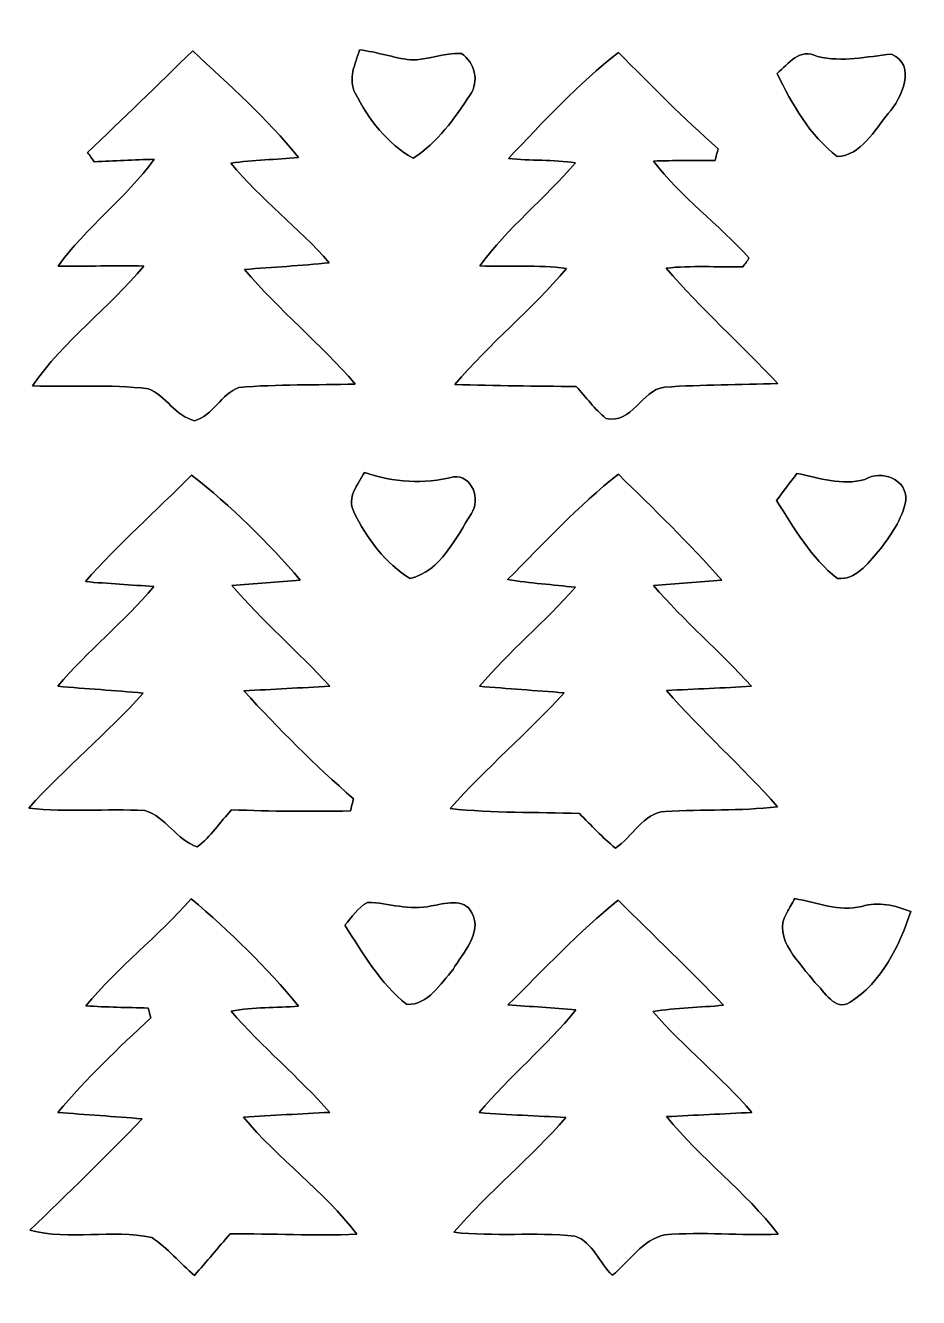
# Model space of a CAD drawing. Header units: centimetres. Extents: x -16.8 to 16.8, y -16.7 to 16.7.
# Drawn here: x -11.99 to -4.82, y -8.79 to 1.43 of the extents above; entities that cross this region are included whole.
import ezdxf

# ---------------------------------------------------------------- set-up
doc = ezdxf.new("R2010")
doc.units = ezdxf.units.CM
doc.header["$MEASUREMENT"] = 0
doc.layers.add('Layer 1', color=7, linetype='Continuous')

msp = doc.modelspace()

# ---------------------------------------------------------------- linework, layer by layer
at = {"layer": 'Layer 1', "color": 7}
for points, knots in [([(-16.77458, 16.66875), (-16.77458, 16.66875), (16.77458, 16.66875), (16.77458, 16.66875), (16.77458, 16.66875), (16.77458, 16.66875), (16.77458, -16.66875), (16.77458, -16.66875), (16.77458, -16.66875), (16.77458, -16.66875), (-16.77458, -16.66875), (-16.77458, -16.66875), (-16.77458, -16.66875), (-16.77458, -16.66875), (-16.77458, 16.66875), (-16.77458, 16.66875), (-16.77458, 16.66875), (-16.77458, 16.66875), (-16.77458, 16.66875), (-16.77458, 16.66875)], [0, 0, 0, 0, 0.16666667, 0.16666667, 0.16666667, 0.16666667, 0.33333333, 0.33333333, 0.33333333, 0.33333333, 0.5, 0.5, 0.5, 0.5, 0.66666667, 0.66666667, 0.66666667, 0.66666667, 1, 1, 1, 1]), ([(-16.24506, 15.71625), (-16.24577, 7.88458), (-16.24542, 0.05292), (-16.24542, -7.77875), (-16.24542, -7.77875), (-16.23801, -10.61014), (-16.26059, -13.44189), (-16.23413, -16.27293), (-16.23413, -16.27293), (-5.78379, -16.29198), (4.66619, -16.27329), (15.11653, -16.28211), (15.11653, -16.28211), (15.49224, -16.28281), (15.86865, -16.27858), (16.24436, -16.25494), (16.24436, -16.25494), (16.23942, -5.60176), (16.25953, 5.05213), (16.23448, 15.70531), (16.23448, 15.70531), (14.40356, 15.73071), (12.57265, 15.70919), (10.74208, 15.71625), (10.74208, 15.71625), (1.74625, 15.71625), (-7.24958, 15.7166), (-16.24506, 15.71625)], [0, 0, 0, 0, 0.125, 0.125, 0.125, 0.125, 0.25, 0.25, 0.25, 0.25, 0.375, 0.375, 0.375, 0.375, 0.5, 0.5, 0.5, 0.5, 0.625, 0.625, 0.625, 0.625, 0.75, 0.75, 0.75, 0.75, 1, 1, 1, 1]), ([(-11.49421, 0.41099), (-11.21128, 0.68157), (-10.93153, 0.95567), (-10.6493, 1.22696), (-10.6493, 1.22696), (-10.35614, 0.95356), (-10.05417, 0.68509), (-9.80158, 0.37253), (-9.80158, 0.37253), (-9.98149, 0.35348), (-10.16318, 0.35172), (-10.34274, 0.32561), (-10.34274, 0.32561), (-10.10497, 0.03387), (-9.79911, -0.19085), (-9.55322, -0.47413), (-9.55322, -0.47413), (-9.77971, -0.49671), (-10.00654, -0.51082), (-10.23338, -0.52776), (-10.23338, -0.52776), (-9.95962, -0.85513), (-9.62378, -1.12501), (-9.34473, -1.44851), (-9.34473, -1.44851), (-9.65623, -1.45768), (-9.96879, -1.44956), (-10.27959, -1.47496), (-10.27959, -1.47496), (-10.41929, -1.52576), (-10.48914, -1.70533), (-10.63696, -1.74237), (-10.63696, -1.74237), (-10.78689, -1.70639), (-10.86556, -1.54411), (-11.00596, -1.48555), (-11.00596, -1.48555), (-11.31499, -1.44921), (-11.62614, -1.47426), (-11.93624, -1.46262), (-11.93624, -1.46262), (-11.68929, -1.09679), (-11.32205, -0.83961), (-11.04406, -0.5013), (-11.04406, -0.5013), (-11.27266, -0.49142), (-11.50197, -0.50694), (-11.73092, -0.50059), (-11.73092, -0.50059), (-11.50585, -0.18733), (-11.18658, 0.0448), (-10.9601, 0.35736), (-10.9601, 0.35736), (-11.12061, 0.35243), (-11.28113, 0.34431), (-11.44094, 0.3369), (-11.44094, 0.3369), (-11.45434, 0.35525), (-11.4808, 0.39229), (-11.49421, 0.41099)], [0, 0, 0, 0, 0.0625, 0.0625, 0.0625, 0.0625, 0.125, 0.125, 0.125, 0.125, 0.1875, 0.1875, 0.1875, 0.1875, 0.25, 0.25, 0.25, 0.25, 0.3125, 0.3125, 0.3125, 0.3125, 0.375, 0.375, 0.375, 0.375, 0.4375, 0.4375, 0.4375, 0.4375, 0.5, 0.5, 0.5, 0.5, 0.5625, 0.5625, 0.5625, 0.5625, 0.625, 0.625, 0.625, 0.625, 0.6875, 0.6875, 0.6875, 0.6875, 0.75, 0.75, 0.75, 0.75, 0.8125, 0.8125, 0.8125, 0.8125, 0.875, 0.875, 0.875, 0.875, 1, 1, 1, 1]), ([(-9.30981, 1.23543), (-9.17187, 1.21991), (-9.03923, 1.17228), (-8.90164, 1.15464), (-8.90164, 1.15464), (-8.76371, 1.15429), (-8.63106, 1.21073), (-8.49277, 1.20685), (-8.49277, 1.20685), (-8.38518, 1.13524), (-8.34672, 0.98354), (-8.42222, 0.87418), (-8.42222, 0.87418), (-8.54639, 0.68474), (-8.68609, 0.49071), (-8.87871, 0.36513), (-8.87871, 0.36513), (-9.08614, 0.47978), (-9.23925, 0.68016), (-9.34508, 0.88829), (-9.34508, 0.88829), (-9.40506, 1.00259), (-9.34473, 1.12466), (-9.30981, 1.23543)], [0, 0, 0, 0, 0.14285714, 0.14285714, 0.14285714, 0.14285714, 0.28571429, 0.28571429, 0.28571429, 0.28571429, 0.42857143, 0.42857143, 0.42857143, 0.42857143, 0.57142857, 0.57142857, 0.57142857, 0.57142857, 0.71428571, 0.71428571, 0.71428571, 0.71428571, 1, 1, 1, 1]), ([(-5.95736, 1.04704), (-5.86493, 1.1236), (-5.77815, 1.25801), (-5.63174, 1.18216), (-5.63174, 1.18216), (-5.43384, 1.13489), (-5.23522, 1.18181), (-5.03767, 1.20121), (-5.03767, 1.20121), (-4.8327, 1.11372), (-4.95759, 0.84561), (-5.06377, 0.72496), (-5.06377, 0.72496), (-5.17137, 0.59337), (-5.28391, 0.38559), (-5.47335, 0.37924), (-5.47335, 0.37924), (-5.69701, 0.54928), (-5.83636, 0.79939), (-5.95736, 1.04704)], [0, 0, 0, 0, 0.16666667, 0.16666667, 0.16666667, 0.16666667, 0.33333333, 0.33333333, 0.33333333, 0.33333333, 0.5, 0.5, 0.5, 0.5, 0.66666667, 0.66666667, 0.66666667, 0.66666667, 1, 1, 1, 1]), ([(-8.11495, 0.36266), (-7.83414, 0.65899), (-7.55333, 0.96132), (-7.23194, 1.21426), (-7.23194, 1.21426), (-6.96736, 0.95462), (-6.71124, 0.6858), (-6.43149, 0.44203), (-6.43149, 0.44203), (-6.43749, 0.41839), (-6.44948, 0.37147), (-6.45548, 0.34784), (-6.45548, 0.34784), (-6.62093, 0.34431), (-6.78603, 0.35031), (-6.95078, 0.34184), (-6.95078, 0.34184), (-6.72536, 0.05327), (-6.42726, -0.16722), (-6.17996, -0.43603), (-6.17996, -0.43603), (-6.19301, -0.45367), (-6.21947, -0.4893), (-6.23253, -0.50694), (-6.23253, -0.50694), (-6.43819, -0.51012), (-6.64422, -0.49424), (-6.84883, -0.51788), (-6.84883, -0.51788), (-6.56625, -0.84208), (-6.24769, -1.13136), (-5.95207, -1.44357), (-5.95207, -1.44357), (-6.25546, -1.45486), (-6.55884, -1.45309), (-6.86153, -1.47285), (-6.86153, -1.47285), (-7.04991, -1.49895), (-7.11835, -1.77447), (-7.33213, -1.72403), (-7.33213, -1.72403), (-7.42209, -1.64924), (-7.49194, -1.55399), (-7.56991, -1.46791), (-7.56991, -1.46791), (-7.89481, -1.46473), (-8.21937, -1.46191), (-8.54393, -1.45239), (-8.54393, -1.45239), (-8.26664, -1.12183), (-7.92656, -0.84984), (-7.64752, -0.5207), (-7.64752, -0.5207), (-7.87788, -0.48719), (-8.11177, -0.50941), (-8.34319, -0.49848), (-8.34319, -0.49848), (-8.12094, -0.19403), (-7.82108, 0.04233), (-7.57696, 0.32808), (-7.57696, 0.32808), (-7.75511, 0.3556), (-7.93609, 0.34466), (-8.11495, 0.36266)], [0, 0, 0, 0, 0.05882353, 0.05882353, 0.05882353, 0.05882353, 0.11764706, 0.11764706, 0.11764706, 0.11764706, 0.17647059, 0.17647059, 0.17647059, 0.17647059, 0.23529412, 0.23529412, 0.23529412, 0.23529412, 0.29411765, 0.29411765, 0.29411765, 0.29411765, 0.35294118, 0.35294118, 0.35294118, 0.35294118, 0.41176471, 0.41176471, 0.41176471, 0.41176471, 0.47058824, 0.47058824, 0.47058824, 0.47058824, 0.52941176, 0.52941176, 0.52941176, 0.52941176, 0.58823529, 0.58823529, 0.58823529, 0.58823529, 0.64705882, 0.64705882, 0.64705882, 0.64705882, 0.70588235, 0.70588235, 0.70588235, 0.70588235, 0.76470588, 0.76470588, 0.76470588, 0.76470588, 0.82352941, 0.82352941, 0.82352941, 0.82352941, 0.88235294, 0.88235294, 0.88235294, 0.88235294, 1, 1, 1, 1]), ([(-5.7979, -2.16606), (-5.61904, -2.20239), (-5.4356, -2.2673), (-5.25251, -2.21474), (-5.25251, -2.21474), (-5.11598, -2.13431), (-4.91208, -2.21156), (-4.92337, -2.38054), (-4.92337, -2.38054), (-4.94947, -2.53647), (-5.05037, -2.67053), (-5.14456, -2.794), (-5.14456, -2.794), (-5.22887, -2.88925), (-5.32836, -3.02401), (-5.47299, -3.0099), (-5.47299, -3.0099), (-5.68501, -2.84374), (-5.81872, -2.60597), (-5.96124, -2.38337), (-5.96124, -2.38337), (-5.90726, -2.31034), (-5.85294, -2.23802), (-5.7979, -2.16606)], [0, 0, 0, 0, 0.14285714, 0.14285714, 0.14285714, 0.14285714, 0.28571429, 0.28571429, 0.28571429, 0.28571429, 0.42857143, 0.42857143, 0.42857143, 0.42857143, 0.57142857, 0.57142857, 0.57142857, 0.57142857, 0.71428571, 0.71428571, 0.71428571, 0.71428571, 1, 1, 1, 1]), ([(-11.51255, -3.03495), (-11.2462, -2.73332), (-10.94281, -2.46662), (-10.66094, -2.17981), (-10.66094, -2.17981), (-10.33992, -2.42746), (-10.05064, -2.71568), (-9.78606, -3.0226), (-9.78606, -3.0226), (-9.9695, -3.03706), (-10.15294, -3.05047), (-10.33639, -3.06493), (-10.33639, -3.06493), (-10.09227, -3.35245), (-9.80228, -3.59657), (-9.54864, -3.87526), (-9.54864, -3.87526), (-9.779, -3.88902), (-10.00901, -3.89819), (-10.23902, -3.91301), (-10.23902, -3.91301), (-9.96033, -4.21534), (-9.67034, -4.50921), (-9.35919, -4.77838), (-9.35919, -4.77838), (-9.36519, -4.80307), (-9.37754, -4.85246), (-9.38389, -4.87715), (-9.38389, -4.87715), (-9.70209, -4.8828), (-10.02065, -4.87998), (-10.33851, -4.86692), (-10.33851, -4.86692), (-10.42917, -4.96641), (-10.50466, -5.08353), (-10.61403, -5.16537), (-10.61403, -5.16537), (-10.78124, -5.11104), (-10.86661, -4.92337), (-11.03454, -4.87433), (-11.03454, -4.87433), (-11.34428, -4.85528), (-11.65719, -4.89162), (-11.96658, -4.85352), (-11.96658, -4.85352), (-11.67659, -4.53037), (-11.33722, -4.25485), (-11.04794, -3.93065), (-11.04794, -3.93065), (-11.27654, -3.90913), (-11.50585, -3.89643), (-11.73445, -3.87491), (-11.73445, -3.87491), (-11.49315, -3.59234), (-11.20316, -3.35703), (-10.96151, -3.07516), (-10.96151, -3.07516), (-11.14531, -3.0607), (-11.32911, -3.05118), (-11.51255, -3.03495)], [0, 0, 0, 0, 0.0625, 0.0625, 0.0625, 0.0625, 0.125, 0.125, 0.125, 0.125, 0.1875, 0.1875, 0.1875, 0.1875, 0.25, 0.25, 0.25, 0.25, 0.3125, 0.3125, 0.3125, 0.3125, 0.375, 0.375, 0.375, 0.375, 0.4375, 0.4375, 0.4375, 0.4375, 0.5, 0.5, 0.5, 0.5, 0.5625, 0.5625, 0.5625, 0.5625, 0.625, 0.625, 0.625, 0.625, 0.6875, 0.6875, 0.6875, 0.6875, 0.75, 0.75, 0.75, 0.75, 0.8125, 0.8125, 0.8125, 0.8125, 0.875, 0.875, 0.875, 0.875, 1, 1, 1, 1]), ([(-9.271, -2.15759), (-9.03781, -2.23767), (-8.79475, -2.25566), (-8.55486, -2.19322), (-8.55486, -2.19322), (-8.40669, -2.17593), (-8.33473, -2.37772), (-8.41234, -2.48673), (-8.41234, -2.48673), (-8.53369, -2.68252), (-8.6614, -2.95028), (-8.90341, -3.01096), (-8.90341, -3.01096), (-9.0999, -2.89137), (-9.25548, -2.68464), (-9.35567, -2.47403), (-9.35567, -2.47403), (-9.4167, -2.35973), (-9.3218, -2.2539), (-9.271, -2.15759)], [0, 0, 0, 0, 0.16666667, 0.16666667, 0.16666667, 0.16666667, 0.33333333, 0.33333333, 0.33333333, 0.33333333, 0.5, 0.5, 0.5, 0.5, 0.66666667, 0.66666667, 0.66666667, 0.66666667, 1, 1, 1, 1]), ([(-8.1213, -3.01801), (-7.83237, -2.72909), (-7.55297, -2.42605), (-7.23194, -2.17241), (-7.23194, -2.17241), (-6.94937, -2.45004), (-6.66362, -2.72556), (-6.40115, -3.02331), (-6.40115, -3.02331), (-6.58424, -3.03742), (-6.76698, -3.05047), (-6.94972, -3.06493), (-6.94972, -3.06493), (-6.7056, -3.3528), (-6.41491, -3.59657), (-6.16162, -3.87597), (-6.16162, -3.87597), (-6.38951, -3.88867), (-6.61705, -3.89784), (-6.84459, -3.90984), (-6.84459, -3.90984), (-6.56167, -4.23439), (-6.23852, -4.52085), (-5.95313, -4.84293), (-5.95313, -4.84293), (-6.25263, -4.87856), (-6.55461, -4.86445), (-6.85518, -4.87998), (-6.85518, -4.87998), (-7.03651, -4.89373), (-7.11553, -5.086), (-7.25593, -5.17454), (-7.25593, -5.17454), (-7.36, -5.09023), (-7.44996, -4.99145), (-7.54486, -4.89761), (-7.54486, -4.89761), (-7.89058, -4.88456), (-8.23807, -4.89585), (-8.58203, -4.8574), (-8.58203, -4.8574), (-8.29451, -4.53143), (-7.96008, -4.25062), (-7.66833, -3.92889), (-7.66833, -3.92889), (-7.89517, -3.90807), (-8.122, -3.89572), (-8.34813, -3.87491), (-8.34813, -3.87491), (-8.10683, -3.59481), (-7.82179, -3.35668), (-7.57661, -3.08046), (-7.57661, -3.08046), (-7.75864, -3.05929), (-7.94103, -3.04835), (-8.1213, -3.01801)], [0, 0, 0, 0, 0.06666667, 0.06666667, 0.06666667, 0.06666667, 0.13333333, 0.13333333, 0.13333333, 0.13333333, 0.2, 0.2, 0.2, 0.2, 0.26666667, 0.26666667, 0.26666667, 0.26666667, 0.33333333, 0.33333333, 0.33333333, 0.33333333, 0.4, 0.4, 0.4, 0.4, 0.46666667, 0.46666667, 0.46666667, 0.46666667, 0.53333333, 0.53333333, 0.53333333, 0.53333333, 0.6, 0.6, 0.6, 0.6, 0.66666667, 0.66666667, 0.66666667, 0.66666667, 0.73333333, 0.73333333, 0.73333333, 0.73333333, 0.8, 0.8, 0.8, 0.8, 0.86666667, 0.86666667, 0.86666667, 0.86666667, 1, 1, 1, 1]), ([(-10.66236, -5.58236), (-10.35226, -5.84623), (-10.05769, -6.13022), (-9.79946, -6.4456), (-9.79946, -6.4456), (-9.98044, -6.4576), (-10.16282, -6.45231), (-10.34168, -6.48476), (-10.34168, -6.48476), (-10.09403, -6.77192), (-9.79981, -7.01393), (-9.54864, -7.29756), (-9.54864, -7.29756), (-9.78041, -7.31097), (-10.01183, -7.32049), (-10.24326, -7.33601), (-10.24326, -7.33601), (-9.96421, -7.67221), (-9.59591, -7.92621), (-9.33274, -8.27617), (-9.33274, -8.27617), (-9.6714, -8.29204), (-10.01078, -8.26982), (-10.34979, -8.27405), (-10.34979, -8.27405), (-10.4454, -8.38482), (-10.53994, -8.49771), (-10.6366, -8.60778), (-10.6366, -8.60778), (-10.75267, -8.50794), (-10.8525, -8.38764), (-10.9795, -8.30263), (-10.9795, -8.30263), (-11.29983, -8.23419), (-11.6392, -8.32838), (-11.95846, -8.24442), (-11.95846, -8.24442), (-11.65401, -7.94985), (-11.34957, -7.65563), (-11.05606, -7.35013), (-11.05606, -7.35013), (-11.28219, -7.32966), (-11.50832, -7.31767), (-11.73409, -7.29756), (-11.73409, -7.29756), (-11.50267, -7.02733), (-11.24797, -6.77862), (-10.98585, -6.53909), (-10.98585, -6.53909), (-10.9915, -6.51933), (-11.00279, -6.47947), (-11.00843, -6.45971), (-11.00843, -6.45971), (-11.17529, -6.45548), (-11.34181, -6.45301), (-11.50832, -6.44243), (-11.50832, -6.44243), (-11.25185, -6.13163), (-10.92729, -5.88574), (-10.66236, -5.58236)], [0, 0, 0, 0, 0.0625, 0.0625, 0.0625, 0.0625, 0.125, 0.125, 0.125, 0.125, 0.1875, 0.1875, 0.1875, 0.1875, 0.25, 0.25, 0.25, 0.25, 0.3125, 0.3125, 0.3125, 0.3125, 0.375, 0.375, 0.375, 0.375, 0.4375, 0.4375, 0.4375, 0.4375, 0.5, 0.5, 0.5, 0.5, 0.5625, 0.5625, 0.5625, 0.5625, 0.625, 0.625, 0.625, 0.625, 0.6875, 0.6875, 0.6875, 0.6875, 0.75, 0.75, 0.75, 0.75, 0.8125, 0.8125, 0.8125, 0.8125, 0.875, 0.875, 0.875, 0.875, 1, 1, 1, 1]), ([(-9.24736, -5.61128), (-9.07627, -5.61375), (-8.90658, -5.68219), (-8.73513, -5.63986), (-8.73513, -5.63986), (-8.636, -5.62292), (-8.46773, -5.57036), (-8.40987, -5.69454), (-8.40987, -5.69454), (-8.31815, -5.85823), (-8.48325, -6.01662), (-8.5598, -6.14998), (-8.5598, -6.14998), (-8.65823, -6.26357), (-8.76124, -6.43714), (-8.93022, -6.43043), (-8.93022, -6.43043), (-9.14612, -6.26181), (-9.28158, -6.01945), (-9.42904, -5.79437), (-9.42904, -5.79437), (-9.37225, -5.73017), (-9.32356, -5.65467), (-9.24736, -5.61128)], [0, 0, 0, 0, 0.14285714, 0.14285714, 0.14285714, 0.14285714, 0.28571429, 0.28571429, 0.28571429, 0.28571429, 0.42857143, 0.42857143, 0.42857143, 0.42857143, 0.57142857, 0.57142857, 0.57142857, 0.57142857, 0.71428571, 0.71428571, 0.71428571, 0.71428571, 1, 1, 1, 1]), ([(-8.11812, -6.43431), (-7.82779, -6.14962), (-7.55191, -5.84659), (-7.2323, -5.59435), (-7.2323, -5.59435), (-6.95113, -5.87587), (-6.6615, -6.14892), (-6.38775, -6.43749), (-6.38775, -6.43749), (-6.57648, -6.45513), (-6.76628, -6.4576), (-6.9536, -6.48794), (-6.9536, -6.48794), (-6.70736, -6.7758), (-6.40574, -7.01005), (-6.15985, -7.29791), (-6.15985, -7.29791), (-6.38845, -7.31026), (-6.6167, -7.31979), (-6.84495, -7.33178), (-6.84495, -7.33178), (-6.56943, -7.66904), (-6.21312, -7.93186), (-5.94713, -8.27617), (-5.94713, -8.27617), (-6.25052, -8.29063), (-6.55532, -8.25394), (-6.858, -8.28146), (-6.858, -8.28146), (-7.04109, -8.32062), (-7.14163, -8.49736), (-7.28098, -8.60637), (-7.28098, -8.60637), (-7.38364, -8.50759), (-7.43656, -8.33967), (-7.58049, -8.29098), (-7.58049, -8.29098), (-7.90434, -8.25888), (-8.22995, -8.29663), (-8.55345, -8.26064), (-8.55345, -8.26064), (-8.27123, -7.93644), (-7.93503, -7.66374), (-7.65316, -7.33884), (-7.65316, -7.33884), (-7.88529, -7.32508), (-8.11742, -7.31908), (-8.34884, -7.30003), (-8.34884, -7.30003), (-8.10824, -7.00793), (-7.81156, -6.76804), (-7.57273, -6.47524), (-7.57273, -6.47524), (-7.75406, -6.45513), (-7.93679, -6.44948), (-8.11812, -6.43431)], [0, 0, 0, 0, 0.06666667, 0.06666667, 0.06666667, 0.06666667, 0.13333333, 0.13333333, 0.13333333, 0.13333333, 0.2, 0.2, 0.2, 0.2, 0.26666667, 0.26666667, 0.26666667, 0.26666667, 0.33333333, 0.33333333, 0.33333333, 0.33333333, 0.4, 0.4, 0.4, 0.4, 0.46666667, 0.46666667, 0.46666667, 0.46666667, 0.53333333, 0.53333333, 0.53333333, 0.53333333, 0.6, 0.6, 0.6, 0.6, 0.66666667, 0.66666667, 0.66666667, 0.66666667, 0.73333333, 0.73333333, 0.73333333, 0.73333333, 0.8, 0.8, 0.8, 0.8, 0.86666667, 0.86666667, 0.86666667, 0.86666667, 1, 1, 1, 1]), ([(-5.81448, -5.58024), (-5.63809, -5.61375), (-5.45924, -5.68678), (-5.2772, -5.64409), (-5.2772, -5.64409), (-5.14244, -5.60105), (-5.00874, -5.63633), (-4.88315, -5.68431), (-4.88315, -5.68431), (-4.97523, -5.96053), (-5.11493, -6.25263), (-5.37034, -6.41244), (-5.37034, -6.41244), (-5.49522, -6.49287), (-5.57459, -6.32284), (-5.65503, -6.25475), (-5.65503, -6.25475), (-5.75839, -6.10623), (-6.00534, -5.8988), (-5.87869, -5.69383), (-5.87869, -5.69383), (-5.85858, -5.65503), (-5.83636, -5.61763), (-5.81448, -5.58024)], [0, 0, 0, 0, 0.14285714, 0.14285714, 0.14285714, 0.14285714, 0.28571429, 0.28571429, 0.28571429, 0.28571429, 0.42857143, 0.42857143, 0.42857143, 0.42857143, 0.57142857, 0.57142857, 0.57142857, 0.57142857, 0.71428571, 0.71428571, 0.71428571, 0.71428571, 1, 1, 1, 1])]:
    msp.add_open_spline(points, degree=3, knots=knots, dxfattribs=at)
at = {"layer": 'Layer 1', "color": 252}
for points, knots in [([(-16.24506, 15.71625), (-7.24958, 15.7166), (1.74625, 15.71625), (10.74208, 15.71625), (10.74208, 15.71625), (12.57265, 15.70919), (14.40356, 15.73071), (16.23448, 15.70531), (16.23448, 15.70531), (16.25953, 5.05213), (16.23942, -5.60176), (16.24436, -16.25494), (16.24436, -16.25494), (15.86865, -16.27858), (15.49224, -16.28281), (15.11653, -16.28211), (15.11653, -16.28211), (4.66619, -16.27329), (-5.78379, -16.29198), (-16.23413, -16.27293), (-16.23413, -16.27293), (-16.26059, -13.44189), (-16.23801, -10.61014), (-16.24542, -7.77875), (-16.24542, -7.77875), (-16.24542, 0.05292), (-16.24577, 7.88458), (-16.24506, 15.71625), (-16.24506, 15.71625), (-16.24506, 15.71625), (-16.24506, 15.71625), (-16.24506, 15.71625)], [0, 0, 0, 0, 0.11111111, 0.11111111, 0.11111111, 0.11111111, 0.22222222, 0.22222222, 0.22222222, 0.22222222, 0.33333333, 0.33333333, 0.33333333, 0.33333333, 0.44444444, 0.44444444, 0.44444444, 0.44444444, 0.55555556, 0.55555556, 0.55555556, 0.55555556, 0.66666667, 0.66666667, 0.66666667, 0.66666667, 0.77777778, 0.77777778, 0.77777778, 0.77777778, 1, 1, 1, 1]), ([(-11.49421, 0.41099), (-11.4808, 0.39229), (-11.45434, 0.35525), (-11.44094, 0.3369), (-11.44094, 0.3369), (-11.28113, 0.34431), (-11.12061, 0.35243), (-10.9601, 0.35736), (-10.9601, 0.35736), (-11.18658, 0.0448), (-11.50585, -0.18733), (-11.73092, -0.50059), (-11.73092, -0.50059), (-11.50197, -0.50694), (-11.27266, -0.49142), (-11.04406, -0.5013), (-11.04406, -0.5013), (-11.32205, -0.83961), (-11.68929, -1.09679), (-11.93624, -1.46262), (-11.93624, -1.46262), (-11.62614, -1.47426), (-11.31499, -1.44921), (-11.00596, -1.48555), (-11.00596, -1.48555), (-10.86556, -1.54411), (-10.78689, -1.70639), (-10.63696, -1.74237), (-10.63696, -1.74237), (-10.48914, -1.70533), (-10.41929, -1.52576), (-10.27959, -1.47496), (-10.27959, -1.47496), (-9.96879, -1.44956), (-9.65623, -1.45768), (-9.34473, -1.44851), (-9.34473, -1.44851), (-9.62378, -1.12501), (-9.95962, -0.85513), (-10.23338, -0.52776), (-10.23338, -0.52776), (-10.00654, -0.51082), (-9.77971, -0.49671), (-9.55322, -0.47413), (-9.55322, -0.47413), (-9.79911, -0.19085), (-10.10497, 0.03387), (-10.34274, 0.32561), (-10.34274, 0.32561), (-10.16318, 0.35172), (-9.98149, 0.35348), (-9.80158, 0.37253), (-9.80158, 0.37253), (-10.05417, 0.68509), (-10.35614, 0.95356), (-10.6493, 1.22696), (-10.6493, 1.22696), (-10.93153, 0.95567), (-11.21128, 0.68157), (-11.49421, 0.41099), (-11.49421, 0.41099), (-11.49421, 0.41099), (-11.49421, 0.41099), (-11.49421, 0.41099)], [0, 0, 0, 0, 0.05882353, 0.05882353, 0.05882353, 0.05882353, 0.11764706, 0.11764706, 0.11764706, 0.11764706, 0.17647059, 0.17647059, 0.17647059, 0.17647059, 0.23529412, 0.23529412, 0.23529412, 0.23529412, 0.29411765, 0.29411765, 0.29411765, 0.29411765, 0.35294118, 0.35294118, 0.35294118, 0.35294118, 0.41176471, 0.41176471, 0.41176471, 0.41176471, 0.47058824, 0.47058824, 0.47058824, 0.47058824, 0.52941176, 0.52941176, 0.52941176, 0.52941176, 0.58823529, 0.58823529, 0.58823529, 0.58823529, 0.64705882, 0.64705882, 0.64705882, 0.64705882, 0.70588235, 0.70588235, 0.70588235, 0.70588235, 0.76470588, 0.76470588, 0.76470588, 0.76470588, 0.82352941, 0.82352941, 0.82352941, 0.82352941, 0.88235294, 0.88235294, 0.88235294, 0.88235294, 1, 1, 1, 1]), ([(-9.30981, 1.23543), (-9.34473, 1.12466), (-9.40506, 1.00259), (-9.34508, 0.88829), (-9.34508, 0.88829), (-9.23925, 0.68016), (-9.08614, 0.47978), (-8.87871, 0.36513), (-8.87871, 0.36513), (-8.68609, 0.49071), (-8.54639, 0.68474), (-8.42222, 0.87418), (-8.42222, 0.87418), (-8.34672, 0.98354), (-8.38518, 1.13524), (-8.49277, 1.20685), (-8.49277, 1.20685), (-8.63106, 1.21073), (-8.76371, 1.15429), (-8.90164, 1.15464), (-8.90164, 1.15464), (-9.03923, 1.17228), (-9.17187, 1.21991), (-9.30981, 1.23543), (-9.30981, 1.23543), (-9.30981, 1.23543), (-9.30981, 1.23543), (-9.30981, 1.23543)], [0, 0, 0, 0, 0.125, 0.125, 0.125, 0.125, 0.25, 0.25, 0.25, 0.25, 0.375, 0.375, 0.375, 0.375, 0.5, 0.5, 0.5, 0.5, 0.625, 0.625, 0.625, 0.625, 0.75, 0.75, 0.75, 0.75, 1, 1, 1, 1]), ([(-5.95736, 1.04704), (-5.83636, 0.79939), (-5.69701, 0.54928), (-5.47335, 0.37924), (-5.47335, 0.37924), (-5.28391, 0.38559), (-5.17137, 0.59337), (-5.06377, 0.72496), (-5.06377, 0.72496), (-4.95759, 0.84561), (-4.8327, 1.11372), (-5.03767, 1.20121), (-5.03767, 1.20121), (-5.23522, 1.18181), (-5.43384, 1.13489), (-5.63174, 1.18216), (-5.63174, 1.18216), (-5.77815, 1.25801), (-5.86493, 1.1236), (-5.95736, 1.04704), (-5.95736, 1.04704), (-5.95736, 1.04704), (-5.95736, 1.04704), (-5.95736, 1.04704)], [0, 0, 0, 0, 0.14285714, 0.14285714, 0.14285714, 0.14285714, 0.28571429, 0.28571429, 0.28571429, 0.28571429, 0.42857143, 0.42857143, 0.42857143, 0.42857143, 0.57142857, 0.57142857, 0.57142857, 0.57142857, 0.71428571, 0.71428571, 0.71428571, 0.71428571, 1, 1, 1, 1]), ([(-8.11495, 0.36266), (-7.93609, 0.34466), (-7.75511, 0.3556), (-7.57696, 0.32808), (-7.57696, 0.32808), (-7.82108, 0.04233), (-8.12094, -0.19403), (-8.34319, -0.49848), (-8.34319, -0.49848), (-8.11177, -0.50941), (-7.87788, -0.48719), (-7.64752, -0.5207), (-7.64752, -0.5207), (-7.92656, -0.84984), (-8.26664, -1.12183), (-8.54393, -1.45239), (-8.54393, -1.45239), (-8.21937, -1.46191), (-7.89481, -1.46473), (-7.56991, -1.46791), (-7.56991, -1.46791), (-7.49194, -1.55399), (-7.42209, -1.64924), (-7.33213, -1.72403), (-7.33213, -1.72403), (-7.11835, -1.77447), (-7.04991, -1.49895), (-6.86153, -1.47285), (-6.86153, -1.47285), (-6.55884, -1.45309), (-6.25546, -1.45486), (-5.95207, -1.44357), (-5.95207, -1.44357), (-6.24769, -1.13136), (-6.56625, -0.84208), (-6.84883, -0.51788), (-6.84883, -0.51788), (-6.64422, -0.49424), (-6.43819, -0.51012), (-6.23253, -0.50694), (-6.23253, -0.50694), (-6.21947, -0.4893), (-6.19301, -0.45367), (-6.17996, -0.43603), (-6.17996, -0.43603), (-6.42726, -0.16722), (-6.72536, 0.05327), (-6.95078, 0.34184), (-6.95078, 0.34184), (-6.78603, 0.35031), (-6.62093, 0.34431), (-6.45548, 0.34784), (-6.45548, 0.34784), (-6.44948, 0.37147), (-6.43749, 0.41839), (-6.43149, 0.44203), (-6.43149, 0.44203), (-6.71124, 0.6858), (-6.96736, 0.95462), (-7.23194, 1.21426), (-7.23194, 1.21426), (-7.55333, 0.96132), (-7.83414, 0.65899), (-8.11495, 0.36266), (-8.11495, 0.36266), (-8.11495, 0.36266), (-8.11495, 0.36266), (-8.11495, 0.36266)], [0, 0, 0, 0, 0.05555556, 0.05555556, 0.05555556, 0.05555556, 0.11111111, 0.11111111, 0.11111111, 0.11111111, 0.16666667, 0.16666667, 0.16666667, 0.16666667, 0.22222222, 0.22222222, 0.22222222, 0.22222222, 0.27777778, 0.27777778, 0.27777778, 0.27777778, 0.33333333, 0.33333333, 0.33333333, 0.33333333, 0.38888889, 0.38888889, 0.38888889, 0.38888889, 0.44444444, 0.44444444, 0.44444444, 0.44444444, 0.5, 0.5, 0.5, 0.5, 0.55555556, 0.55555556, 0.55555556, 0.55555556, 0.61111111, 0.61111111, 0.61111111, 0.61111111, 0.66666667, 0.66666667, 0.66666667, 0.66666667, 0.72222222, 0.72222222, 0.72222222, 0.72222222, 0.77777778, 0.77777778, 0.77777778, 0.77777778, 0.83333333, 0.83333333, 0.83333333, 0.83333333, 0.88888889, 0.88888889, 0.88888889, 0.88888889, 1, 1, 1, 1]), ([(-5.7979, -2.16606), (-5.85294, -2.23802), (-5.90726, -2.31034), (-5.96124, -2.38337), (-5.96124, -2.38337), (-5.81872, -2.60597), (-5.68501, -2.84374), (-5.47299, -3.0099), (-5.47299, -3.0099), (-5.32836, -3.02401), (-5.22887, -2.88925), (-5.14456, -2.794), (-5.14456, -2.794), (-5.05037, -2.67053), (-4.94947, -2.53647), (-4.92337, -2.38054), (-4.92337, -2.38054), (-4.91208, -2.21156), (-5.11598, -2.13431), (-5.25251, -2.21474), (-5.25251, -2.21474), (-5.4356, -2.2673), (-5.61904, -2.20239), (-5.7979, -2.16606), (-5.7979, -2.16606), (-5.7979, -2.16606), (-5.7979, -2.16606), (-5.7979, -2.16606)], [0, 0, 0, 0, 0.125, 0.125, 0.125, 0.125, 0.25, 0.25, 0.25, 0.25, 0.375, 0.375, 0.375, 0.375, 0.5, 0.5, 0.5, 0.5, 0.625, 0.625, 0.625, 0.625, 0.75, 0.75, 0.75, 0.75, 1, 1, 1, 1]), ([(-11.51255, -3.03495), (-11.32911, -3.05118), (-11.14531, -3.0607), (-10.96151, -3.07516), (-10.96151, -3.07516), (-11.20316, -3.35703), (-11.49315, -3.59234), (-11.73445, -3.87491), (-11.73445, -3.87491), (-11.50585, -3.89643), (-11.27654, -3.90913), (-11.04794, -3.93065), (-11.04794, -3.93065), (-11.33722, -4.25485), (-11.67659, -4.53037), (-11.96658, -4.85352), (-11.96658, -4.85352), (-11.65719, -4.89162), (-11.34428, -4.85528), (-11.03454, -4.87433), (-11.03454, -4.87433), (-10.86661, -4.92337), (-10.78124, -5.11104), (-10.61403, -5.16537), (-10.61403, -5.16537), (-10.50466, -5.08353), (-10.42917, -4.96641), (-10.33851, -4.86692), (-10.33851, -4.86692), (-10.02065, -4.87998), (-9.70209, -4.8828), (-9.38389, -4.87715), (-9.38389, -4.87715), (-9.37754, -4.85246), (-9.36519, -4.80307), (-9.35919, -4.77838), (-9.35919, -4.77838), (-9.67034, -4.50921), (-9.96033, -4.21534), (-10.23902, -3.91301), (-10.23902, -3.91301), (-10.00901, -3.89819), (-9.779, -3.88902), (-9.54864, -3.87526), (-9.54864, -3.87526), (-9.80228, -3.59657), (-10.09227, -3.35245), (-10.33639, -3.06493), (-10.33639, -3.06493), (-10.15294, -3.05047), (-9.9695, -3.03706), (-9.78606, -3.0226), (-9.78606, -3.0226), (-10.05064, -2.71568), (-10.33992, -2.42746), (-10.66094, -2.17981), (-10.66094, -2.17981), (-10.94281, -2.46662), (-11.2462, -2.73332), (-11.51255, -3.03495), (-11.51255, -3.03495), (-11.51255, -3.03495), (-11.51255, -3.03495), (-11.51255, -3.03495)], [0, 0, 0, 0, 0.05882353, 0.05882353, 0.05882353, 0.05882353, 0.11764706, 0.11764706, 0.11764706, 0.11764706, 0.17647059, 0.17647059, 0.17647059, 0.17647059, 0.23529412, 0.23529412, 0.23529412, 0.23529412, 0.29411765, 0.29411765, 0.29411765, 0.29411765, 0.35294118, 0.35294118, 0.35294118, 0.35294118, 0.41176471, 0.41176471, 0.41176471, 0.41176471, 0.47058824, 0.47058824, 0.47058824, 0.47058824, 0.52941176, 0.52941176, 0.52941176, 0.52941176, 0.58823529, 0.58823529, 0.58823529, 0.58823529, 0.64705882, 0.64705882, 0.64705882, 0.64705882, 0.70588235, 0.70588235, 0.70588235, 0.70588235, 0.76470588, 0.76470588, 0.76470588, 0.76470588, 0.82352941, 0.82352941, 0.82352941, 0.82352941, 0.88235294, 0.88235294, 0.88235294, 0.88235294, 1, 1, 1, 1]), ([(-9.271, -2.15759), (-9.3218, -2.2539), (-9.4167, -2.35973), (-9.35567, -2.47403), (-9.35567, -2.47403), (-9.25548, -2.68464), (-9.0999, -2.89137), (-8.90341, -3.01096), (-8.90341, -3.01096), (-8.6614, -2.95028), (-8.53369, -2.68252), (-8.41234, -2.48673), (-8.41234, -2.48673), (-8.33473, -2.37772), (-8.40669, -2.17593), (-8.55486, -2.19322), (-8.55486, -2.19322), (-8.79475, -2.25566), (-9.03781, -2.23767), (-9.271, -2.15759), (-9.271, -2.15759), (-9.271, -2.15759), (-9.271, -2.15759), (-9.271, -2.15759)], [0, 0, 0, 0, 0.14285714, 0.14285714, 0.14285714, 0.14285714, 0.28571429, 0.28571429, 0.28571429, 0.28571429, 0.42857143, 0.42857143, 0.42857143, 0.42857143, 0.57142857, 0.57142857, 0.57142857, 0.57142857, 0.71428571, 0.71428571, 0.71428571, 0.71428571, 1, 1, 1, 1]), ([(-8.1213, -3.01801), (-7.94103, -3.04835), (-7.75864, -3.05929), (-7.57661, -3.08046), (-7.57661, -3.08046), (-7.82179, -3.35668), (-8.10683, -3.59481), (-8.34813, -3.87491), (-8.34813, -3.87491), (-8.122, -3.89572), (-7.89517, -3.90807), (-7.66833, -3.92889), (-7.66833, -3.92889), (-7.96008, -4.25062), (-8.29451, -4.53143), (-8.58203, -4.8574), (-8.58203, -4.8574), (-8.23807, -4.89585), (-7.89058, -4.88456), (-7.54486, -4.89761), (-7.54486, -4.89761), (-7.44996, -4.99145), (-7.36, -5.09023), (-7.25593, -5.17454), (-7.25593, -5.17454), (-7.11553, -5.086), (-7.03651, -4.89373), (-6.85518, -4.87998), (-6.85518, -4.87998), (-6.55461, -4.86445), (-6.25263, -4.87856), (-5.95313, -4.84293), (-5.95313, -4.84293), (-6.23852, -4.52085), (-6.56167, -4.23439), (-6.84459, -3.90984), (-6.84459, -3.90984), (-6.61705, -3.89784), (-6.38951, -3.88867), (-6.16162, -3.87597), (-6.16162, -3.87597), (-6.41491, -3.59657), (-6.7056, -3.3528), (-6.94972, -3.06493), (-6.94972, -3.06493), (-6.76698, -3.05047), (-6.58424, -3.03742), (-6.40115, -3.02331), (-6.40115, -3.02331), (-6.66362, -2.72556), (-6.94937, -2.45004), (-7.23194, -2.17241), (-7.23194, -2.17241), (-7.55297, -2.42605), (-7.83237, -2.72909), (-8.1213, -3.01801), (-8.1213, -3.01801), (-8.1213, -3.01801), (-8.1213, -3.01801), (-8.1213, -3.01801)], [0, 0, 0, 0, 0.0625, 0.0625, 0.0625, 0.0625, 0.125, 0.125, 0.125, 0.125, 0.1875, 0.1875, 0.1875, 0.1875, 0.25, 0.25, 0.25, 0.25, 0.3125, 0.3125, 0.3125, 0.3125, 0.375, 0.375, 0.375, 0.375, 0.4375, 0.4375, 0.4375, 0.4375, 0.5, 0.5, 0.5, 0.5, 0.5625, 0.5625, 0.5625, 0.5625, 0.625, 0.625, 0.625, 0.625, 0.6875, 0.6875, 0.6875, 0.6875, 0.75, 0.75, 0.75, 0.75, 0.8125, 0.8125, 0.8125, 0.8125, 0.875, 0.875, 0.875, 0.875, 1, 1, 1, 1]), ([(-10.66236, -5.58236), (-10.92729, -5.88574), (-11.25185, -6.13163), (-11.50832, -6.44243), (-11.50832, -6.44243), (-11.34181, -6.45301), (-11.17529, -6.45548), (-11.00843, -6.45971), (-11.00843, -6.45971), (-11.00279, -6.47947), (-10.9915, -6.51933), (-10.98585, -6.53909), (-10.98585, -6.53909), (-11.24797, -6.77862), (-11.50267, -7.02733), (-11.73409, -7.29756), (-11.73409, -7.29756), (-11.50832, -7.31767), (-11.28219, -7.32966), (-11.05606, -7.35013), (-11.05606, -7.35013), (-11.34957, -7.65563), (-11.65401, -7.94985), (-11.95846, -8.24442), (-11.95846, -8.24442), (-11.6392, -8.32838), (-11.29983, -8.23419), (-10.9795, -8.30263), (-10.9795, -8.30263), (-10.8525, -8.38764), (-10.75267, -8.50794), (-10.6366, -8.60778), (-10.6366, -8.60778), (-10.53994, -8.49771), (-10.4454, -8.38482), (-10.34979, -8.27405), (-10.34979, -8.27405), (-10.01078, -8.26982), (-9.6714, -8.29204), (-9.33274, -8.27617), (-9.33274, -8.27617), (-9.59591, -7.92621), (-9.96421, -7.67221), (-10.24326, -7.33601), (-10.24326, -7.33601), (-10.01183, -7.32049), (-9.78041, -7.31097), (-9.54864, -7.29756), (-9.54864, -7.29756), (-9.79981, -7.01393), (-10.09403, -6.77192), (-10.34168, -6.48476), (-10.34168, -6.48476), (-10.16282, -6.45231), (-9.98044, -6.4576), (-9.79946, -6.4456), (-9.79946, -6.4456), (-10.05769, -6.13022), (-10.35226, -5.84623), (-10.66236, -5.58236), (-10.66236, -5.58236), (-10.66236, -5.58236), (-10.66236, -5.58236), (-10.66236, -5.58236)], [0, 0, 0, 0, 0.05882353, 0.05882353, 0.05882353, 0.05882353, 0.11764706, 0.11764706, 0.11764706, 0.11764706, 0.17647059, 0.17647059, 0.17647059, 0.17647059, 0.23529412, 0.23529412, 0.23529412, 0.23529412, 0.29411765, 0.29411765, 0.29411765, 0.29411765, 0.35294118, 0.35294118, 0.35294118, 0.35294118, 0.41176471, 0.41176471, 0.41176471, 0.41176471, 0.47058824, 0.47058824, 0.47058824, 0.47058824, 0.52941176, 0.52941176, 0.52941176, 0.52941176, 0.58823529, 0.58823529, 0.58823529, 0.58823529, 0.64705882, 0.64705882, 0.64705882, 0.64705882, 0.70588235, 0.70588235, 0.70588235, 0.70588235, 0.76470588, 0.76470588, 0.76470588, 0.76470588, 0.82352941, 0.82352941, 0.82352941, 0.82352941, 0.88235294, 0.88235294, 0.88235294, 0.88235294, 1, 1, 1, 1]), ([(-9.24736, -5.61128), (-9.32356, -5.65467), (-9.37225, -5.73017), (-9.42904, -5.79437), (-9.42904, -5.79437), (-9.28158, -6.01945), (-9.14612, -6.26181), (-8.93022, -6.43043), (-8.93022, -6.43043), (-8.76124, -6.43714), (-8.65823, -6.26357), (-8.5598, -6.14998), (-8.5598, -6.14998), (-8.48325, -6.01662), (-8.31815, -5.85823), (-8.40987, -5.69454), (-8.40987, -5.69454), (-8.46773, -5.57036), (-8.636, -5.62292), (-8.73513, -5.63986), (-8.73513, -5.63986), (-8.90658, -5.68219), (-9.07627, -5.61375), (-9.24736, -5.61128), (-9.24736, -5.61128), (-9.24736, -5.61128), (-9.24736, -5.61128), (-9.24736, -5.61128)], [0, 0, 0, 0, 0.125, 0.125, 0.125, 0.125, 0.25, 0.25, 0.25, 0.25, 0.375, 0.375, 0.375, 0.375, 0.5, 0.5, 0.5, 0.5, 0.625, 0.625, 0.625, 0.625, 0.75, 0.75, 0.75, 0.75, 1, 1, 1, 1]), ([(-8.11812, -6.43431), (-7.93679, -6.44948), (-7.75406, -6.45513), (-7.57273, -6.47524), (-7.57273, -6.47524), (-7.81156, -6.76804), (-8.10824, -7.00793), (-8.34884, -7.30003), (-8.34884, -7.30003), (-8.11742, -7.31908), (-7.88529, -7.32508), (-7.65316, -7.33884), (-7.65316, -7.33884), (-7.93503, -7.66374), (-8.27123, -7.93644), (-8.55345, -8.26064), (-8.55345, -8.26064), (-8.22995, -8.29663), (-7.90434, -8.25888), (-7.58049, -8.29098), (-7.58049, -8.29098), (-7.43656, -8.33967), (-7.38364, -8.50759), (-7.28098, -8.60637), (-7.28098, -8.60637), (-7.14163, -8.49736), (-7.04109, -8.32062), (-6.858, -8.28146), (-6.858, -8.28146), (-6.55532, -8.25394), (-6.25052, -8.29063), (-5.94713, -8.27617), (-5.94713, -8.27617), (-6.21312, -7.93186), (-6.56943, -7.66904), (-6.84495, -7.33178), (-6.84495, -7.33178), (-6.6167, -7.31979), (-6.38845, -7.31026), (-6.15985, -7.29791), (-6.15985, -7.29791), (-6.40574, -7.01005), (-6.70736, -6.7758), (-6.9536, -6.48794), (-6.9536, -6.48794), (-6.76628, -6.4576), (-6.57648, -6.45513), (-6.38775, -6.43749), (-6.38775, -6.43749), (-6.6615, -6.14892), (-6.95113, -5.87587), (-7.2323, -5.59435), (-7.2323, -5.59435), (-7.55191, -5.84659), (-7.82779, -6.14962), (-8.11812, -6.43431), (-8.11812, -6.43431), (-8.11812, -6.43431), (-8.11812, -6.43431), (-8.11812, -6.43431)], [0, 0, 0, 0, 0.0625, 0.0625, 0.0625, 0.0625, 0.125, 0.125, 0.125, 0.125, 0.1875, 0.1875, 0.1875, 0.1875, 0.25, 0.25, 0.25, 0.25, 0.3125, 0.3125, 0.3125, 0.3125, 0.375, 0.375, 0.375, 0.375, 0.4375, 0.4375, 0.4375, 0.4375, 0.5, 0.5, 0.5, 0.5, 0.5625, 0.5625, 0.5625, 0.5625, 0.625, 0.625, 0.625, 0.625, 0.6875, 0.6875, 0.6875, 0.6875, 0.75, 0.75, 0.75, 0.75, 0.8125, 0.8125, 0.8125, 0.8125, 0.875, 0.875, 0.875, 0.875, 1, 1, 1, 1]), ([(-5.81448, -5.58024), (-5.83636, -5.61763), (-5.85858, -5.65503), (-5.87869, -5.69383), (-5.87869, -5.69383), (-6.00534, -5.8988), (-5.75839, -6.10623), (-5.65503, -6.25475), (-5.65503, -6.25475), (-5.57459, -6.32284), (-5.49522, -6.49287), (-5.37034, -6.41244), (-5.37034, -6.41244), (-5.11493, -6.25263), (-4.97523, -5.96053), (-4.88315, -5.68431), (-4.88315, -5.68431), (-5.00874, -5.63633), (-5.14244, -5.60105), (-5.2772, -5.64409), (-5.2772, -5.64409), (-5.45924, -5.68678), (-5.63809, -5.61375), (-5.81448, -5.58024), (-5.81448, -5.58024), (-5.81448, -5.58024), (-5.81448, -5.58024), (-5.81448, -5.58024)], [0, 0, 0, 0, 0.125, 0.125, 0.125, 0.125, 0.25, 0.25, 0.25, 0.25, 0.375, 0.375, 0.375, 0.375, 0.5, 0.5, 0.5, 0.5, 0.625, 0.625, 0.625, 0.625, 0.75, 0.75, 0.75, 0.75, 1, 1, 1, 1])]:
    msp.add_open_spline(points, degree=3, knots=knots, dxfattribs=at)

doc.saveas('drawing.dxf')
